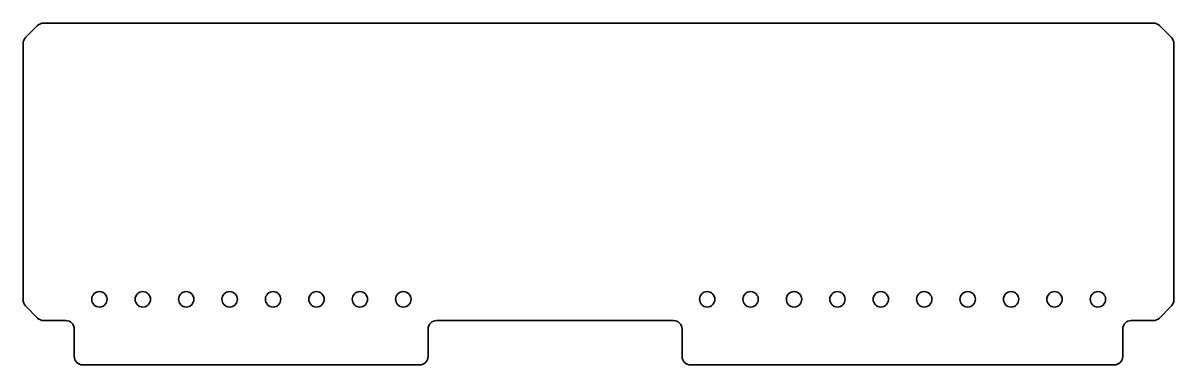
# Model space of a CAD drawing. Extents: x 114.8 to 182.1, y 103.5 to 123.5.
import ezdxf

# ---------------------------------------------------------------- set-up
doc = ezdxf.new("R2010")
doc.units = 0

msp = doc.modelspace()

# ---------------------------------------------------------------- linework, layer by layer
at = {"color": 7, "lineweight": 35, "ltscale": 0.025}
for p, q in [((115.616646, 123.359482), (114.909538, 122.652374)), ((181.249542, 123.359482), (181.95665, 122.652374)), ((114.909538, 106.95948), (115.616646, 106.252373)), ((181.95665, 106.95948), (181.249542, 106.252373))]:
    msp.add_line(p, q, dxfattribs=at)
at = {"color": 7, "lineweight": 35}
for p, q in [((180.895981, 123.505928), (115.9702, 123.505928)), ((153.82309, 103.505928), (178.603088, 103.505928))]:
    msp.add_line(p, q, dxfattribs=at)
at = {"color": 7, "lineweight": 35, "ltscale": 0.374645}
for p, q in [((114.763092, 107.313034), (114.763092, 122.29882)), ((182.103088, 122.29882), (182.103088, 107.313034))]:
    msp.add_line(p, q, dxfattribs=at)
at = {"color": 7, "lineweight": 35, "ltscale": 0.032322}
for p, q in [((117.263092, 106.105927), (115.9702, 106.105927)), ((180.895981, 106.105927), (179.603088, 106.105927))]:
    msp.add_line(p, q, dxfattribs=at)
at = {"color": 7, "lineweight": 35, "ltscale": 0.3465}
msp.add_line((152.82309, 106.105927), (138.963089, 106.105927), dxfattribs=at)
at = {"color": 7, "lineweight": 35, "ltscale": 0.04}
for p, q in [((117.763092, 105.605927), (117.763092, 104.005928)), ((138.463089, 105.605927), (138.463089, 104.005928)), ((153.32309, 104.005928), (153.32309, 105.605927)), ((179.103088, 105.605927), (179.103088, 104.005928))]:
    msp.add_line(p, q, dxfattribs=at)
at = {"color": 7, "lineweight": 35, "ltscale": 0.4925}
msp.add_line((118.263092, 103.505928), (137.963089, 103.505928), dxfattribs=at)
at = {"color": 7, "lineweight": 35}
for centre in [(119.233093, 107.345932), (121.773094, 107.345932), (124.313087, 107.345932), (126.853088, 107.345932), (129.393097, 107.345932), (131.93309, 107.345932), (134.473083, 107.345932), (137.013092, 107.345932), (154.793091, 107.345932), (157.333099, 107.345932), (159.873093, 107.345932), (162.413086, 107.345932), (164.953094, 107.345932), (167.493088, 107.345932), (170.033096, 107.345932), (172.57309, 107.345932), (175.113098, 107.345932), (177.653091, 107.345932)]:
    msp.add_circle(centre, 0.45, dxfattribs=at)
for centre, start, end in [((115.9702, 123.005928), 90.000003, 135), ((180.895981, 123.005928), 45.000001, 90.000003), ((115.263092, 122.29882), 135, 180.000005), ((181.603088, 122.29882), 0, 45.000001), ((115.263092, 107.313034), 180.000005, 225), ((181.603088, 107.313034), 314.999999, 360), ((115.9702, 106.605927), 225, 269.999997), ((117.263092, 105.605927), 0, 90.000003), ((138.963089, 105.605927), 90.000003, 180.000005), ((152.82309, 105.605927), 0, 90.000003), ((179.603088, 105.605927), 90.000003, 180.000005), ((180.895981, 106.605927), 269.999997, 314.999999), ((118.263092, 104.005928), 180.000005, 269.999997), ((137.963089, 104.005928), 269.999997, 360), ((153.82309, 104.005928), 180.000005, 269.999997), ((178.603088, 104.005928), 269.999997, 360)]:
    msp.add_arc(centre, 0.5, start, end, dxfattribs=at)

doc.saveas('drawing.dxf')
